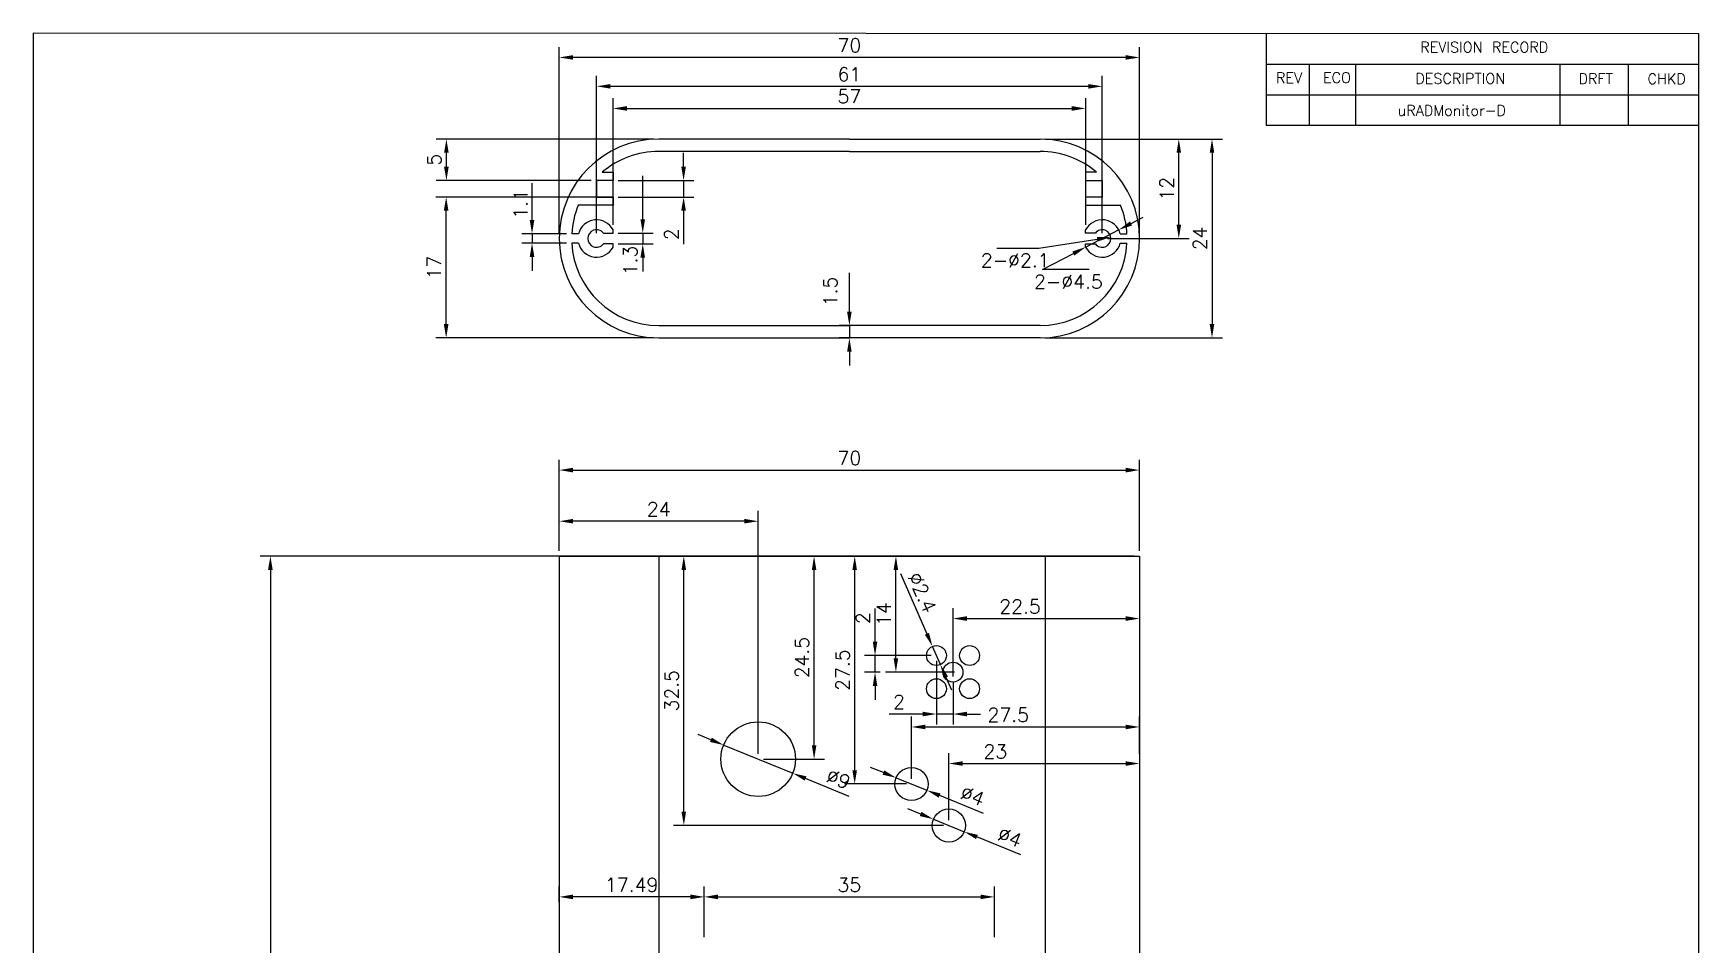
# Model space of a CAD drawing. Header units: millimetres. Extents: x 207 to 636, y 68 to 498.
# Drawn here: x 434.9 to 635.8, y 328.5 to 438.5 of the extents above; entities that cross this region are included whole.
import ezdxf

# ---------------------------------------------------------------- set-up
doc = ezdxf.new("R2010")
doc.units = ezdxf.units.MM
for name, color, linetype, lineweight in [('Callout', 3, 'Continuous', 0), ('CAXA0', 7, 'Continuous', 70), ('Contour line', 1, 'Continuous', 15), ('Draw', 7, 'Continuous', 35)]:
    doc.layers.add(name, color=color, linetype=linetype, lineweight=lineweight)
doc.styles.add('ADESK2', font='romans')
doc.styles.get("Standard").update_dxf_attribs({"font": 'txt.shx'})
doc.dimstyles.new('ISO-25', dxfattribs={"dimtxt": 2.5, "dimasz": 2, "dimexe": 1.25, "dimexo": 0.625, "dimtad": 1, "dimdsep": 46, "dimtxsty": 'Standard', "dimcen": 2.5, "dimclrt": 256, "dimadec": 0, "dimazin": 0, "dimtfac": 1, "dimtmove": 0, "dimatfit": 3, "dimfxl": 1, "dimarcsym": 0})

# ---------------------------------------------------------------- blocks, each defined once
blk = doc.blocks.new('*D104')
at = {"layer": 'Callout', "color": 0, "lineweight": -2, "transparency": 16777216}
for p, q in [((556.94, 425.7), (574.3, 425.7)), ((573.05, 415.37), (573.05, 424.04)), ((564.44, 413.7), (574.3, 413.7))]:
    blk.add_line(p, q, dxfattribs=at)
at = {"layer": 'Callout', "color": 0, "lineweight": 35, "transparency": 16777216}
for points in [[(572.78, 424.04), (573.33, 424.04), (573.05, 425.7)], [(572.78, 415.37), (573.33, 415.37), (573.05, 413.7)]]:
    blk.add_solid(points, dxfattribs=at)
at = {"layer": 'Defpoints', "color": 0, "lineweight": 35, "transparency": 16777216}
for p in [(556.32, 425.7), (573.05, 425.7), (563.82, 413.7)]:
    blk.add_point(p, dxfattribs=at)
at = {"layer": 'Callout', "lineweight": 25, "transparency": 16777216, "insert": (571.6, 419.7), "char_height": 1.667, "attachment_point": 5, "rotation": 90}
blk.add_mtext('12', dxfattribs=at)
blk = doc.blocks.new('*D102')
at = {"layer": 'Callout', "color": 0, "lineweight": -2, "transparency": 16777216}
for p, q in [((498.32, 414.33), (498.32, 436.79)), ((568.32, 414.33), (568.32, 436.79)), ((566.65, 435.54), (499.98, 435.54))]:
    blk.add_line(p, q, dxfattribs=at)
at = {"layer": 'Callout', "color": 0, "lineweight": 35, "transparency": 16777216}
for points in [[(499.98, 435.82), (499.98, 435.27), (498.32, 435.54)], [(566.65, 435.82), (566.65, 435.27), (568.32, 435.54)]]:
    blk.add_solid(points, dxfattribs=at)
at = {"layer": 'Defpoints', "color": 0, "lineweight": 35, "transparency": 16777216}
for p in [(498.32, 435.54), (498.32, 413.7), (568.32, 413.7)]:
    blk.add_point(p, dxfattribs=at)
at = {"layer": 'Callout', "lineweight": 25, "transparency": 16777216, "insert": (533.32, 437), "char_height": 1.667, "attachment_point": 5}
blk.add_mtext('70', dxfattribs=at)
blk = doc.blocks.new('*D105')
at = {"layer": 'Callout', "color": 0, "lineweight": -2, "transparency": 16777216}
for p, q in [((502.82, 414.33), (502.82, 433.31)), ((504.48, 432.06), (562.15, 432.06)), ((563.82, 414.33), (563.82, 433.31))]:
    blk.add_line(p, q, dxfattribs=at)
at = {"layer": 'Callout', "color": 0, "lineweight": 35, "transparency": 16777216}
for points in [[(504.48, 432.33), (504.48, 431.78), (502.82, 432.06)], [(562.15, 432.33), (562.15, 431.78), (563.82, 432.06)]]:
    blk.add_solid(points, dxfattribs=at)
at = {"layer": 'Defpoints', "color": 0, "lineweight": 35, "transparency": 16777216}
for p in [(563.82, 432.06), (502.82, 413.7), (563.82, 413.7)]:
    blk.add_point(p, dxfattribs=at)
at = {"layer": 'Callout', "lineweight": 25, "transparency": 16777216, "insert": (533.32, 433.51), "char_height": 1.667, "attachment_point": 5}
blk.add_mtext('61', dxfattribs=at)
blk = doc.blocks.new('*D106')
at = {"layer": 'Callout', "color": 0, "lineweight": -2, "transparency": 16777216}
for p, q in [((504.82, 415.36), (504.82, 430.64)), ((561.82, 415.36), (561.82, 430.64)), ((506.48, 429.39), (560.15, 429.39))]:
    blk.add_line(p, q, dxfattribs=at)
at = {"layer": 'Callout', "color": 0, "lineweight": 35, "transparency": 16777216}
for points in [[(506.48, 429.67), (506.48, 429.11), (504.82, 429.39)], [(560.15, 429.67), (560.15, 429.11), (561.82, 429.39)]]:
    blk.add_solid(points, dxfattribs=at)
at = {"layer": 'Defpoints', "color": 0, "lineweight": 35, "transparency": 16777216}
for p in [(561.82, 429.39), (504.82, 414.73), (561.82, 414.73)]:
    blk.add_point(p, dxfattribs=at)
at = {"layer": 'Callout', "lineweight": 25, "transparency": 16777216, "insert": (533.32, 430.85), "char_height": 1.667, "attachment_point": 5}
blk.add_mtext('57', dxfattribs=at)
blk = doc.blocks.new('*D107')
at = {"layer": 'Callout', "color": 0, "lineweight": -2, "transparency": 16777216}
for p, q in [((557.57, 425.7), (578.31, 425.7)), ((577.06, 424.04), (577.06, 403.37)), ((556.94, 401.7), (578.31, 401.7))]:
    blk.add_line(p, q, dxfattribs=at)
at = {"layer": 'Callout', "color": 0, "lineweight": 35, "transparency": 16777216}
for points in [[(576.78, 424.04), (577.33, 424.04), (577.06, 425.7)], [(576.78, 403.37), (577.33, 403.37), (577.06, 401.7)]]:
    blk.add_solid(points, dxfattribs=at)
at = {"layer": 'Defpoints', "color": 0, "lineweight": 35, "transparency": 16777216}
for p in [(556.94, 425.7), (556.32, 401.7), (577.06, 401.7)]:
    blk.add_point(p, dxfattribs=at)
at = {"layer": 'Callout', "lineweight": 25, "transparency": 16777216, "insert": (575.6, 413.7), "char_height": 1.667, "attachment_point": 5, "rotation": 90}
blk.add_mtext('24', dxfattribs=at)
blk = doc.blocks.new('*D108')
at = {"layer": 'Callout', "color": 0, "lineweight": -2, "transparency": 16777216}
for p, q in [((567.69, 375.38), (462.23, 375.38)), ((463.48, 373.72), (463.48, 267.05)), ((567.69, 265.38), (462.23, 265.38))]:
    blk.add_line(p, q, dxfattribs=at)
at = {"layer": 'Callout', "color": 0, "lineweight": 35, "transparency": 16777216}
for points in [[(463.2, 373.72), (463.76, 373.72), (463.48, 375.38)], [(463.2, 267.05), (463.76, 267.05), (463.48, 265.38)]]:
    blk.add_solid(points, dxfattribs=at)
at = {"layer": 'Defpoints', "color": 0, "lineweight": 35, "transparency": 16777216}
for p in [(568.32, 375.38), (463.48, 265.38), (568.32, 265.38)]:
    blk.add_point(p, dxfattribs=at)
at = {"layer": 'Callout', "lineweight": 25, "transparency": 16777216, "insert": (462.02, 320.38), "char_height": 1.667, "attachment_point": 5, "rotation": 90}
blk.add_mtext('110', dxfattribs=at)
blk = doc.blocks.new('*D103')
at = {"layer": 'Callout', "color": 0, "lineweight": -2, "transparency": 16777216}
for p, q in [((513.32, 422.37), (513.32, 424.04)), ((505.44, 420.7), (514.57, 420.7)), ((513.32, 420.7), (513.32, 418.7)), ((505.44, 418.7), (514.57, 418.7)), ((513.32, 417.04), (513.32, 413.01))]:
    blk.add_line(p, q, dxfattribs=at)
at = {"layer": 'Callout', "color": 0, "lineweight": 35, "transparency": 16777216}
for points in [[(513.04, 422.37), (513.6, 422.37), (513.32, 420.7)], [(513.04, 417.04), (513.6, 417.04), (513.32, 418.7)]]:
    blk.add_solid(points, dxfattribs=at)
at = {"layer": 'Defpoints', "color": 0, "lineweight": 35, "transparency": 16777216}
for p in [(504.82, 420.7), (504.82, 418.7), (513.32, 418.7)]:
    blk.add_point(p, dxfattribs=at)
at = {"layer": 'Callout', "lineweight": 35, "transparency": 16777216, "insert": (511.86, 414.19), "char_height": 1.67, "attachment_point": 5, "rotation": 90}
blk.add_mtext('2', dxfattribs=at)
blk = doc.blocks.new('*D109')
at = {"layer": 'Callout', "color": 0, "lineweight": -2, "transparency": 16777216}
for p, q in [((509.69, 425.7), (483.46, 425.7)), ((484.71, 422.37), (484.71, 424.04)), ((502.19, 420.7), (483.46, 420.7))]:
    blk.add_line(p, q, dxfattribs=at)
at = {"layer": 'Callout', "color": 0, "lineweight": 35, "transparency": 16777216}
for points in [[(484.43, 424.04), (484.99, 424.04), (484.71, 425.7)], [(484.43, 422.37), (484.99, 422.37), (484.71, 420.7)]]:
    blk.add_solid(points, dxfattribs=at)
at = {"layer": 'Defpoints', "color": 0, "lineweight": 35, "transparency": 16777216}
for p in [(484.71, 425.7), (510.32, 425.7), (502.82, 420.7)]:
    blk.add_point(p, dxfattribs=at)
at = {"layer": 'Callout', "lineweight": 35, "transparency": 16777216, "insert": (483.25, 423.2), "char_height": 1.67, "attachment_point": 5, "rotation": 90}
blk.add_mtext('5', dxfattribs=at)
blk = doc.blocks.new('*D110')
at = {"layer": 'Callout', "color": 0, "lineweight": -2, "transparency": 16777216}
for p, q in [((504.82, 418.7), (483.43, 418.7)), ((484.68, 403.37), (484.68, 417.04)), ((509.69, 401.7), (483.43, 401.7))]:
    blk.add_line(p, q, dxfattribs=at)
at = {"layer": 'Callout', "color": 0, "lineweight": 35, "transparency": 16777216}
for points in [[(484.4, 417.04), (484.96, 417.04), (484.68, 418.7)], [(484.4, 403.37), (484.96, 403.37), (484.68, 401.7)]]:
    blk.add_solid(points, dxfattribs=at)
at = {"layer": 'Defpoints', "color": 0, "lineweight": 35, "transparency": 16777216}
for p in [(484.68, 418.7), (505.44, 418.7), (510.32, 401.7)]:
    blk.add_point(p, dxfattribs=at)
at = {"layer": 'Callout', "lineweight": 35, "transparency": 16777216, "insert": (483.22, 410.2), "char_height": 1.667, "attachment_point": 5, "rotation": 90}
blk.add_mtext('17', dxfattribs=at)
blk = doc.blocks.new('*D111')
at = {"layer": 'Callout', "color": 0, "lineweight": -2, "transparency": 16777216}
for p, q in [((498.32, 376.01), (498.32, 387.01)), ((499.98, 385.76), (566.65, 385.76)), ((568.32, 376.01), (568.32, 387.01))]:
    blk.add_line(p, q, dxfattribs=at)
at = {"layer": 'Callout', "color": 0, "lineweight": 35, "transparency": 16777216}
for points in [[(499.98, 386.04), (499.98, 385.48), (498.32, 385.76)], [(566.65, 386.04), (566.65, 385.48), (568.32, 385.76)]]:
    blk.add_solid(points, dxfattribs=at)
at = {"layer": 'Defpoints', "color": 0, "lineweight": 35, "transparency": 16777216}
for p in [(568.32, 385.76), (498.32, 375.38), (568.32, 375.38)]:
    blk.add_point(p, dxfattribs=at)
at = {"layer": 'Callout', "lineweight": 35, "transparency": 16777216, "insert": (533.32, 387.22), "char_height": 1.667, "attachment_point": 5}
blk.add_mtext('70', dxfattribs=at)
blk = doc.blocks.new('*D112')
at = {"layer": 'Callout', "color": 0, "lineweight": -2, "transparency": 16777216}
for p, q in [((516.61, 353.22), (515.07, 353.85)), ((518.16, 352.59), (526.49, 349.19)), ((533.3, 346.4), (528.03, 348.56))]:
    blk.add_line(p, q, dxfattribs=at)
at = {"layer": 'Callout', "color": 0, "lineweight": 35, "transparency": 16777216}
for points in [[(516.72, 353.48), (516.51, 352.96), (518.16, 352.59)], [(528.14, 348.81), (527.93, 348.3), (526.49, 349.19)]]:
    blk.add_solid(points, dxfattribs=at)
at = {"layer": 'Defpoints', "color": 0, "lineweight": 35, "transparency": 16777216}
for p in [(518.16, 352.59), (526.49, 349.19)]:
    blk.add_point(p, dxfattribs=at)
at = {"layer": 'Callout', "lineweight": 25, "transparency": 16777216, "insert": (531.99, 348.51), "char_height": 1.667, "attachment_point": 5, "rotation": 337.7794}
blk.add_mtext('∅9', dxfattribs=at)
blk = doc.blocks.new('*D113')
at = {"layer": 'Callout', "color": 0, "lineweight": -2, "transparency": 16777216}
for p, q in [((556.32, 375.38), (527.81, 375.38)), ((529.06, 352.56), (529.06, 373.72)), ((522.95, 350.89), (530.31, 350.89))]:
    blk.add_line(p, q, dxfattribs=at)
at = {"layer": 'Callout', "color": 0, "lineweight": 35, "transparency": 16777216}
for points in [[(528.79, 373.72), (529.34, 373.72), (529.06, 375.38)], [(528.79, 352.56), (529.34, 352.56), (529.06, 350.89)]]:
    blk.add_solid(points, dxfattribs=at)
at = {"layer": 'Defpoints', "color": 0, "lineweight": 35, "transparency": 16777216}
for p in [(529.06, 375.38), (556.94, 375.38), (522.32, 350.89)]:
    blk.add_point(p, dxfattribs=at)
at = {"layer": 'Callout', "lineweight": 35, "transparency": 16777216, "insert": (527.61, 363.14), "char_height": 1.667, "attachment_point": 5, "rotation": 90}
blk.add_mtext('24.5', dxfattribs=at)
blk = doc.blocks.new('*D114')
at = {"layer": 'Callout', "color": 0, "lineweight": -2, "transparency": 16777216}
for p, q in [((498.32, 376.63), (498.32, 380.84)), ((522.32, 351.51), (522.32, 380.84)), ((520.65, 379.59), (499.98, 379.59))]:
    blk.add_line(p, q, dxfattribs=at)
at = {"layer": 'Callout', "color": 0, "lineweight": 35, "transparency": 16777216}
for points in [[(499.98, 379.87), (499.98, 379.32), (498.32, 379.59)], [(520.65, 379.87), (520.65, 379.32), (522.32, 379.59)]]:
    blk.add_solid(points, dxfattribs=at)
at = {"layer": 'Defpoints', "color": 0, "lineweight": 35, "transparency": 16777216}
for p in [(498.32, 379.59), (498.32, 376.01), (522.32, 350.89)]:
    blk.add_point(p, dxfattribs=at)
at = {"layer": 'Callout', "lineweight": 35, "transparency": 16777216, "insert": (510.32, 381.05), "char_height": 1.667, "attachment_point": 5}
blk.add_mtext('24', dxfattribs=at)
blk = doc.blocks.new('*D115')
at = {"layer": 'Callout', "color": 0, "lineweight": -2, "transparency": 16777216}
for p, q in [((498.94, 375.38), (540.18, 375.38)), ((538.93, 363.05), (538.93, 373.72)), ((545.99, 361.39), (537.68, 361.39))]:
    blk.add_line(p, q, dxfattribs=at)
at = {"layer": 'Callout', "color": 0, "lineweight": 35, "transparency": 16777216}
for points in [[(538.65, 373.72), (539.2, 373.72), (538.93, 375.38)], [(538.65, 363.05), (539.2, 363.05), (538.93, 361.39)]]:
    blk.add_solid(points, dxfattribs=at)
at = {"layer": 'Defpoints', "color": 0, "lineweight": 35, "transparency": 16777216}
for p in [(498.32, 375.38), (538.93, 375.38), (546.61, 361.39)]:
    blk.add_point(p, dxfattribs=at)
at = {"layer": 'Callout', "lineweight": 35, "transparency": 16777216, "insert": (537.47, 368.39), "char_height": 1.667, "attachment_point": 5, "rotation": 90}
blk.add_mtext('14', dxfattribs=at)
blk = doc.blocks.new('*D116')
at = {"layer": 'Callout', "color": 0, "lineweight": -2, "transparency": 16777216}
for p, q in [((568.32, 374.76), (568.32, 366.6)), ((545.82, 360.84), (545.82, 369.1)), ((547.49, 367.85), (566.65, 367.85))]:
    blk.add_line(p, q, dxfattribs=at)
at = {"layer": 'Callout', "color": 0, "lineweight": 35, "transparency": 16777216}
for points in [[(547.49, 368.13), (547.49, 367.57), (545.82, 367.85)], [(566.65, 368.13), (566.65, 367.57), (568.32, 367.85)]]:
    blk.add_solid(points, dxfattribs=at)
at = {"layer": 'Defpoints', "color": 0, "lineweight": 35, "transparency": 16777216}
for p in [(568.32, 375.38), (568.32, 367.85), (545.82, 360.22)]:
    blk.add_point(p, dxfattribs=at)
at = {"layer": 'Callout', "lineweight": 35, "transparency": 16777216, "insert": (553.9, 369.31), "char_height": 1.667, "attachment_point": 5}
blk.add_mtext('22.5', dxfattribs=at)
blk = doc.blocks.new('*D117')
at = {"layer": 'Callout', "color": 0, "lineweight": -2, "transparency": 16777216}
for p, q in [((541.92, 344.27), (540.38, 344.91)), ((543.46, 343.64), (547.16, 342.13)), ((553.98, 339.35), (548.71, 341.5))]:
    blk.add_line(p, q, dxfattribs=at)
at = {"layer": 'Callout', "color": 0, "lineweight": 35, "transparency": 16777216}
for points in [[(542.02, 344.53), (541.81, 344.02), (543.46, 343.64)], [(548.81, 341.76), (548.6, 341.24), (547.16, 342.13)]]:
    blk.add_solid(points, dxfattribs=at)
at = {"layer": 'Defpoints', "color": 0, "lineweight": 35, "transparency": 16777216}
for p in [(543.46, 343.64), (547.16, 342.13)]:
    blk.add_point(p, dxfattribs=at)
at = {"layer": 'Callout', "lineweight": 25, "transparency": 16777216, "insert": (552.67, 341.46), "char_height": 1.667, "attachment_point": 5, "rotation": 337.7794}
blk.add_mtext('∅4', dxfattribs=at)
blk = doc.blocks.new('*D118')
at = {"layer": 'Callout', "color": 0, "lineweight": -2, "transparency": 16777216}
for p, q in [((568.32, 374.76), (568.32, 349.11)), ((545.31, 343.51), (545.31, 351.61)), ((546.98, 350.36), (566.65, 350.36))]:
    blk.add_line(p, q, dxfattribs=at)
at = {"layer": 'Callout', "color": 0, "lineweight": 35, "transparency": 16777216}
for points in [[(546.98, 350.63), (546.98, 350.08), (545.31, 350.36)], [(566.65, 350.63), (566.65, 350.08), (568.32, 350.36)]]:
    blk.add_solid(points, dxfattribs=at)
at = {"layer": 'Defpoints', "color": 0, "lineweight": 35, "transparency": 16777216}
for p in [(568.32, 375.38), (568.32, 350.36), (545.31, 342.89)]:
    blk.add_point(p, dxfattribs=at)
at = {"layer": 'Callout', "lineweight": 35, "transparency": 16777216, "insert": (550.92, 351.81), "char_height": 1.667, "attachment_point": 5}
blk.add_mtext('23', dxfattribs=at)
blk = doc.blocks.new('*D119')
at = {"layer": 'Callout', "color": 0, "lineweight": -2, "transparency": 16777216}
for p, q in [((498.32, 375.38), (514.6, 375.38)), ((513.35, 344.55), (513.35, 373.72)), ((544.69, 342.89), (512.1, 342.89))]:
    blk.add_line(p, q, dxfattribs=at)
at = {"layer": 'Callout', "color": 0, "lineweight": 35, "transparency": 16777216}
for points in [[(513.07, 373.72), (513.62, 373.72), (513.35, 375.38)], [(513.07, 344.55), (513.62, 344.55), (513.35, 342.89)]]:
    blk.add_solid(points, dxfattribs=at)
at = {"layer": 'Defpoints', "color": 0, "lineweight": 35, "transparency": 16777216}
for p in [(497.69, 375.38), (513.35, 375.38), (545.31, 342.89)]:
    blk.add_point(p, dxfattribs=at)
at = {"layer": 'Callout', "lineweight": 35, "transparency": 16777216, "insert": (511.89, 359.14), "char_height": 1.667, "attachment_point": 5, "rotation": 90}
blk.add_mtext('32.5', dxfattribs=at)
blk = doc.blocks.new('*D120')
at = {"layer": 'Callout', "color": 0, "lineweight": -2, "transparency": 16777216}
for p, q in [((537.42, 349.27), (535.88, 349.9)), ((538.96, 348.64), (542.67, 347.13)), ((549.48, 344.35), (544.21, 346.5))]:
    blk.add_line(p, q, dxfattribs=at)
at = {"layer": 'Callout', "color": 0, "lineweight": 35, "transparency": 16777216}
for points in [[(537.53, 349.53), (537.32, 349.01), (538.96, 348.64)], [(544.31, 346.76), (544.1, 346.24), (542.67, 347.13)]]:
    blk.add_solid(points, dxfattribs=at)
at = {"layer": 'Defpoints', "color": 0, "lineweight": 35, "transparency": 16777216}
for p in [(538.96, 348.64), (542.67, 347.13)]:
    blk.add_point(p, dxfattribs=at)
at = {"layer": 'Callout', "lineweight": 25, "transparency": 16777216, "insert": (548.17, 346.46), "char_height": 1.667, "attachment_point": 5, "rotation": 337.7794}
blk.add_mtext('∅4', dxfattribs=at)
blk = doc.blocks.new('*D121')
at = {"layer": 'Callout', "color": 0, "lineweight": -2, "transparency": 16777216}
for p, q in [((498.94, 375.38), (535.21, 375.38)), ((533.96, 349.55), (533.96, 373.72)), ((540.19, 347.89), (532.71, 347.89))]:
    blk.add_line(p, q, dxfattribs=at)
at = {"layer": 'Callout', "color": 0, "lineweight": 35, "transparency": 16777216}
for points in [[(533.68, 373.72), (534.23, 373.72), (533.96, 375.38)], [(533.68, 349.55), (534.23, 349.55), (533.96, 347.89)]]:
    blk.add_solid(points, dxfattribs=at)
at = {"layer": 'Defpoints', "color": 0, "lineweight": 35, "transparency": 16777216}
for p in [(498.32, 375.38), (533.96, 375.38), (540.82, 347.89)]:
    blk.add_point(p, dxfattribs=at)
at = {"layer": 'Callout', "lineweight": 35, "transparency": 16777216, "insert": (532.5, 361.63), "char_height": 1.667, "attachment_point": 5, "rotation": 90}
blk.add_mtext('27.5', dxfattribs=at)
blk = doc.blocks.new('*D122')
at = {"layer": 'Callout', "color": 0, "lineweight": -2, "transparency": 16777216}
for p, q in [((540.82, 348.51), (540.82, 356.02)), ((568.32, 351.51), (568.32, 356.02)), ((542.48, 354.77), (566.65, 354.77))]:
    blk.add_line(p, q, dxfattribs=at)
at = {"layer": 'Callout', "color": 0, "lineweight": 35, "transparency": 16777216}
for points in [[(542.48, 355.05), (542.48, 354.49), (540.82, 354.77)], [(566.65, 355.05), (566.65, 354.49), (568.32, 354.77)]]:
    blk.add_solid(points, dxfattribs=at)
at = {"layer": 'Defpoints', "color": 0, "lineweight": 35, "transparency": 16777216}
for p in [(568.32, 354.77), (568.32, 350.89), (540.82, 347.89)]:
    blk.add_point(p, dxfattribs=at)
at = {"layer": 'Callout', "lineweight": 35, "transparency": 16777216, "insert": (552.48, 356.23), "char_height": 1.667, "attachment_point": 5}
blk.add_mtext('27.5', dxfattribs=at)
blk = doc.blocks.new('*D173')
at = {"layer": 'Callout', "color": 0, "lineweight": -2, "transparency": 16777216}
for p, q in [((539.5, 373.27), (542.67, 366.01)), ((544.3, 362.29), (543.34, 364.49)), ((544.96, 360.76), (545.63, 359.23))]:
    blk.add_line(p, q, dxfattribs=at)
at = {"layer": 'Callout', "color": 0, "lineweight": 35, "transparency": 16777216}
for points in [[(542.92, 366.12), (542.42, 365.9), (543.34, 364.49)], [(545.22, 360.87), (544.71, 360.65), (544.3, 362.29)]]:
    blk.add_solid(points, dxfattribs=at)
at = {"layer": 'Defpoints', "color": 0, "lineweight": 35, "transparency": 16777216}
for p in [(543.34, 364.49), (544.3, 362.29)]:
    blk.add_point(p, dxfattribs=at)
at = {"layer": 'Callout', "lineweight": 35, "transparency": 16777216, "insert": (542.09, 370.99), "char_height": 1.667, "attachment_point": 5, "rotation": 293.595}
blk.add_mtext('∅2.4', dxfattribs=at)
blk = doc.blocks.new('*D174')
at = {"layer": 'Callout', "color": 0, "lineweight": -2, "transparency": 16777216}
for p, q in [((543.82, 362.76), (543.82, 355.08)), ((545.82, 360.22), (545.82, 355.08)), ((542.15, 356.33), (538.12, 356.33)), ((545.82, 356.33), (543.82, 356.33)), ((547.49, 356.33), (549.15, 356.33))]:
    blk.add_line(p, q, dxfattribs=at)
at = {"layer": 'Callout', "color": 0, "lineweight": 35, "transparency": 16777216}
for points in [[(542.15, 356.61), (542.15, 356.05), (543.82, 356.33)], [(547.49, 356.61), (547.49, 356.05), (545.82, 356.33)]]:
    blk.add_solid(points, dxfattribs=at)
at = {"layer": 'Defpoints', "color": 0, "lineweight": 35, "transparency": 16777216}
for p in [(543.82, 363.39), (545.82, 360.84), (543.82, 356.33)]:
    blk.add_point(p, dxfattribs=at)
at = {"layer": 'Callout', "lineweight": 35, "transparency": 16777216, "insert": (539.3, 357.79), "char_height": 1.67, "attachment_point": 5}
blk.add_mtext('2', dxfattribs=at)
blk = doc.blocks.new('*D175')
at = {"layer": 'Callout', "color": 0, "lineweight": -2, "transparency": 16777216}
for p, q in [((536.41, 365.05), (536.41, 369.08)), ((543.19, 363.39), (535.16, 363.39)), ((536.41, 361.39), (536.41, 363.39)), ((537.05, 361.39), (535.16, 361.39)), ((536.41, 359.72), (536.41, 358.05))]:
    blk.add_line(p, q, dxfattribs=at)
at = {"layer": 'Callout', "color": 0, "lineweight": 35, "transparency": 16777216}
for points in [[(536.14, 365.05), (536.69, 365.05), (536.41, 363.39)], [(536.14, 359.72), (536.69, 359.72), (536.41, 361.39)]]:
    blk.add_solid(points, dxfattribs=at)
at = {"layer": 'Defpoints', "color": 0, "lineweight": 35, "transparency": 16777216}
for p in [(536.41, 363.39), (543.82, 363.39), (537.68, 361.39)]:
    blk.add_point(p, dxfattribs=at)
at = {"layer": 'Callout', "lineweight": 35, "transparency": 16777216, "insert": (534.96, 367.9), "char_height": 1.67, "attachment_point": 5, "rotation": 90}
blk.add_mtext('2', dxfattribs=at)
blk = doc.blocks.new('*D192')
at = {"layer": 'Callout', "color": 0, "lineweight": -2, "transparency": 16777216}
for p, q in [((515.81, 329.43), (515.81, 335.52)), ((550.81, 329.43), (550.81, 335.52)), ((517.47, 334.27), (549.14, 334.27))]:
    blk.add_line(p, q, dxfattribs=at)
at = {"layer": 'Callout', "color": 0, "lineweight": 35, "transparency": 16777216}
for points in [[(517.47, 334.55), (517.47, 333.99), (515.81, 334.27)], [(549.14, 334.55), (549.14, 333.99), (550.81, 334.27)]]:
    blk.add_solid(points, dxfattribs=at)
at = {"layer": 'Defpoints', "color": 0, "lineweight": 35, "transparency": 16777216}
for p in [(550.81, 334.27), (515.81, 328.81), (550.81, 328.81)]:
    blk.add_point(p, dxfattribs=at)
at = {"layer": 'Callout', "lineweight": 35, "transparency": 16777216, "insert": (533.31, 335.73), "char_height": 1.667, "attachment_point": 5}
blk.add_mtext('35', dxfattribs=at)
blk = doc.blocks.new('*D193')
at = {"layer": 'Callout', "color": 0, "lineweight": -2, "transparency": 16777216}
for p, q in [((498.32, 333.65), (498.32, 335.52)), ((515.81, 334.9), (515.81, 335.52)), ((514.14, 334.27), (499.98, 334.27))]:
    blk.add_line(p, q, dxfattribs=at)
at = {"layer": 'Callout', "color": 0, "lineweight": 35, "transparency": 16777216}
for points in [[(499.98, 334.55), (499.98, 333.99), (498.32, 334.27)], [(514.14, 334.55), (514.14, 333.99), (515.81, 334.27)]]:
    blk.add_solid(points, dxfattribs=at)
at = {"layer": 'Defpoints', "color": 0, "lineweight": 35, "transparency": 16777216}
for p in [(498.32, 334.27), (515.81, 334.27), (498.32, 333.02)]:
    blk.add_point(p, dxfattribs=at)
at = {"layer": 'Callout', "lineweight": 35, "transparency": 16777216, "insert": (507.06, 335.73), "char_height": 1.667, "attachment_point": 5}
blk.add_mtext('17.49', dxfattribs=at)

msp = doc.modelspace()

# ---------------------------------------------------------------- linework, layer by layer
at = {"layer": 'Callout', "lineweight": 25}
for p, q in [((508.396, 416.019), (508.396, 421.251)), ((567.291, 415.512), (568.769, 416.282)), ((499.207, 414.252), (493.79, 414.252)), ((505.442, 414.352), (509.646, 414.352)), ((508.396, 414.352), (508.396, 413.052)), ((565.813, 414.742), (561.822, 412.662)), ((499.207, 413.152), (493.79, 413.152)), ((505.442, 413.052), (509.646, 413.052)), ((551.098, 412.527), (556.167, 412.527)), ((556.167, 412.527), (563.208, 413.608)), ((556.617, 409.95), (560.344, 411.892)), ((508.396, 411.385), (508.396, 409.719)), ((562.241, 409.95), (556.617, 409.95)), ((533.317, 404.869), (533.317, 409.548)), ((533.317, 403.202), (533.317, 401.702)), ((533.317, 400.035), (533.317, 398.369))]:
    msp.add_line(p, q, dxfattribs=at)
at = {"layer": 'Callout', "color": 0, "lineweight": 25}
for p, q in [((498.317, 375.384), (498.317, 265.384)), ((498.317, 375.384), (568.317, 375.384)), ((510.317, 375.384), (510.317, 265.384)), ((556.942, 375.384), (556.942, 265.384)), ((568.317, 375.384), (568.317, 265.384))]:
    msp.add_line(p, q, dxfattribs=at)
at = {"layer": 'Callout', "lineweight": 25}
for points in [[(494.763, 415.919), (495.318, 415.919), (495.04, 414.252)], [(508.118, 416.019), (508.673, 416.019), (508.396, 414.352)], [(563.25, 413.334), (563.165, 413.883), (564.855, 413.861)], [(567.419, 415.265), (567.162, 415.758), (565.813, 414.742)], [(494.763, 411.485), (495.318, 411.485), (495.04, 413.152)], [(508.118, 411.385), (508.673, 411.385), (508.396, 413.052)], [(533.039, 404.869), (533.595, 404.869), (533.317, 403.202)], [(533.039, 400.035), (533.595, 400.035), (533.317, 401.702)]]:
    msp.add_solid(points, dxfattribs=at)
at = {"layer": 'CAXA0', "color": 0, "lineweight": 25}
for p, q in [((635.761, 438.386), (434.884, 438.455)), ((434.884, 438.455), (434.884, 214.075)), ((583.6, 438.386), (583.6, 427.364)), ((635.761, 214.075), (635.761, 438.386)), ((583.6, 434.712), (635.761, 434.712)), ((588.833, 427.364), (588.833, 434.712)), ((594.417, 427.364), (594.417, 434.712)), ((619.038, 427.364), (619.038, 434.712)), ((627.291, 427.364), (627.291, 434.712)), ((583.6, 431.038), (635.761, 431.038)), ((583.6, 427.364), (635.761, 427.364)), ((434.884, 414.369), (434.884, 214.075)), ((434.884, 414.369), (434.884, 214.075))]:
    msp.add_line(p, q, dxfattribs=at)
at = {"layer": 'CAXA0', "lineweight": 25}
for p, q in [((504.817, 414.352), (504.817, 414.733)), ((561.817, 414.352), (561.817, 414.733)), ((504.817, 412.671), (504.817, 413.052)), ((561.817, 412.671), (561.817, 413.052))]:
    msp.add_line(p, q, dxfattribs=at)
at = {"layer": 'Contour line', "lineweight": 25}
for centre, radius in [((543.817, 363.386), 1.2), ((547.817, 363.386), 1.2), ((545.82, 361.386), 1.2), ((543.817, 359.386), 1.2), ((547.817, 359.386), 1.2), ((522.321, 350.889), 4.5), ((540.815, 347.885), 2), ((545.313, 342.888), 2)]:
    msp.add_circle(centre, radius, dxfattribs=at)
at = {"layer": 'Draw', "lineweight": 25}
for p, q in [((533.317, 425.702), (510.317, 425.702)), ((533.317, 424.202), (510.317, 424.202)), ((533.317, 425.702), (556.317, 425.702)), ((533.317, 424.202), (556.317, 424.202)), ((495.04, 415.919), (495.04, 420.373)), ((504.817, 420.702), (502.817, 420.702)), ((502.817, 420.702), (502.817, 418.702)), ((503.516, 421.702), (504.817, 421.702)), ((504.817, 421.702), (504.817, 420.702)), ((563.118, 421.702), (561.817, 421.702)), ((561.817, 421.702), (561.817, 420.702)), ((561.817, 420.702), (563.817, 420.702)), ((563.817, 420.702), (563.817, 418.702)), ((502.817, 418.702), (504.817, 418.702)), ((504.817, 418.702), (504.817, 417.702)), ((563.817, 418.702), (561.817, 418.702)), ((561.817, 418.702), (561.817, 417.702)), ((504.817, 417.702), (500.609, 417.702)), ((561.817, 417.702), (566.025, 417.702)), ((495.04, 414.252), (495.04, 413.152)), ((500.635, 414.252), (499.832, 414.252)), ((503.642, 414.352), (504.817, 414.352)), ((562.993, 414.352), (561.817, 414.352)), ((565.999, 414.252), (566.803, 414.252)), ((500.635, 413.152), (499.832, 413.152)), ((504.817, 413.052), (503.642, 413.052)), ((561.817, 413.052), (562.993, 413.052)), ((565.999, 413.152), (566.803, 413.152)), ((495.04, 411.485), (495.04, 409.819)), ((510.317, 403.202), (533.317, 403.202)), ((555.692, 403.202), (532.067, 403.202)), ((556.317, 403.202), (533.317, 403.202)), ((510.317, 401.702), (533.317, 401.702)), ((555.692, 401.702), (532.067, 401.702)), ((556.317, 401.702), (533.317, 401.702))]:
    msp.add_line(p, q, dxfattribs=at)
for centre, radius, start, end in [((510.317, 413.702), 12, 90, 270), ((510.317, 413.702), 10.5, 90, 130.36759), ((556.317, 413.702), 12, 270, 90), ((556.317, 413.702), 10.5, 49.63241, 90), ((510.317, 413.702), 10.5, 157.60731, 176.99742), ((502.817, 413.702), 2.25, 27.26604, 165.851), ((563.817, 413.702), 2.25, 14.149, 152.73396), ((556.317, 413.702), 10.5, 3.00258, 22.39269), ((502.817, 413.702), 1.05, 38.24662, 321.75338), ((563.817, 413.702), 1.05, 218.24662, 141.75338), ((510.317, 413.702), 10.5, 183.00258, 270), ((502.817, 413.702), 2.25, 194.149, 332.73396), ((556.317, 413.702), 10.5, 270, 356.99742), ((563.817, 413.702), 2.25, 207.26604, 345.851)]:
    msp.add_arc(centre, radius, start, end, dxfattribs=at)
msp.add_solid([(560.472, 411.646), (560.215, 412.139), (561.822, 412.662)], dxfattribs=at)

# ---------------------------------------------------------------- texts
at = {"layer": 'Callout', "lineweight": 25, "char_height": 1.6667, "attachment_point": 5, "rotation": 90}
for s, insert in [('1.1', (493.661, 417.867)), ('1.3', (506.891, 411.036)), ('1.5', (531.019, 407.304))]:
    msp.add_mtext(s, dxfattribs=dict(at, insert=insert))
at = {"layer": 'Callout', "lineweight": 25, "char_height": 1.6667, "attachment_point": 5}
for s, insert in [('2-∅2.1', (553.32, 411.069)), ('2-∅4.5', (559.741, 408.492))]:
    msp.add_mtext(s, dxfattribs=dict(at, insert=insert))
at = {"layer": 'CAXA0', "color": 0, "lineweight": 25}
for s, height, p in [('REVISION RECORD', 1.26998, (602.174, 436.14)), ('ECO', 1.27, (590.445, 432.464)), ('DRFT', 1.27, (621.269, 432.347)), ('CHKD', 1.27, (629.59, 432.327))]:
    msp.add_text(s, height=height, dxfattribs=at).set_placement(p)
at = {"layer": 'CAXA0', "color": 0, "lineweight": 25, "style": 'ADESK2'}
for s, height, p in [('REV', 1.27, (584.775, 432.44)), ('DESCRIPTION', 1.26998, (601.585, 432.365)), ('uRADMonitor-D', 1.26998, (599.456, 428.514))]:
    msp.add_text(s, height=height, dxfattribs=at).set_placement(p)

# ---------------------------------------------------------------- dimensions: what is measured, and where the dimension line sits
at = {"layer": 'Callout', "lineweight": 25}
for base, p1, p2, picture, middle in [((498.317, 435.545), (568.317, 413.702), (498.317, 413.702), '*D102', (533.317, 437.002)), ((563.817, 432.057), (502.817, 413.702), (563.817, 413.702), '*D105', (533.317, 433.515)), ((561.817, 429.391), (504.817, 414.733), (561.817, 414.733), '*D106', (533.317, 430.848))]:
    dim = msp.add_linear_dim(base=base, p1=p1, p2=p2, dimstyle='ISO-25', override={"dimtxt": 1.6667, "dimasz": 1.6667, "dimgap": 0.6245}, dxfattribs=at)
    dim.commit()
    dim.dimension.update_dxf_attribs({"geometry": picture, "text_midpoint": middle})
at = {"layer": 'Callout', "lineweight": 35}
for base, p1, p2, angle, picture, middle in [((484.712, 425.702), (502.817, 420.702), (510.317, 425.702), 90, '*D109', (483.254, 423.202)), ((513.323, 418.702), (504.817, 420.702), (504.817, 418.702), 90, '*D103', (511.865, 414.189)), ((484.68, 418.702), (510.317, 401.702), (505.442, 418.702), 270, '*D110', (483.222, 410.202)), ((536.413, 363.386), (537.675, 361.386), (543.817, 363.386), 90, '*D175', (534.955, 367.9))]:
    dim = msp.add_linear_dim(base=base, p1=p1, p2=p2, angle=angle, dimstyle='ISO-25', override={"dimtxt": 1.6667, "dimasz": 1.6667, "dimgap": 0.6245}, dxfattribs=at)
    dim.commit()
    dim.dimension.update_dxf_attribs({"geometry": picture, "text_midpoint": middle})
at = {"layer": 'Callout', "lineweight": 25}
for base, p1, p2, picture, middle in [((573.054, 425.702), (563.817, 413.702), (556.317, 425.702), '*D104', (571.596, 419.702)), ((577.057, 401.702), (556.942, 425.702), (556.317, 401.702), '*D107', (575.599, 413.702))]:
    dim = msp.add_linear_dim(base=base, p1=p1, p2=p2, angle=270, dimstyle='ISO-25', override={"dimtxt": 1.6667, "dimasz": 1.6667, "dimgap": 0.6245}, dxfattribs=at)
    dim.commit()
    dim.dimension.update_dxf_attribs({"geometry": picture, "text_midpoint": middle})
at = {"layer": 'Callout', "lineweight": 35}
for base, p1, p2, picture, middle in [((568.317, 385.758), (498.317, 375.384), (568.317, 375.384), '*D111', (533.317, 385.758)), ((568.317, 350.357), (545.313, 342.888), (568.317, 375.384), '*D118', (550.919, 350.357)), ((568.317, 367.849), (545.82, 360.216), (568.317, 375.384), '*D116', (553.904, 367.849)), ((568.317, 354.769), (540.815, 347.885), (568.317, 350.889), '*D122', (552.482, 354.769))]:
    dim = msp.add_linear_dim(base=base, p1=p1, p2=p2, dimstyle='ISO-25', override={"dimtxt": 1.6667, "dimasz": 1.6667, "dimgap": 0.6245}, dxfattribs=at)
    dim.commit()
    dim.dimension.update_dxf_attribs({"geometry": picture, "text_midpoint": middle, "dimtype": 160})
for base, p1, p2, picture, middle in [((498.317, 379.594), (522.321, 350.889), (498.317, 376.009), '*D114', (510.319, 381.051)), ((543.817, 356.327), (545.82, 360.841), (543.817, 363.386), '*D174', (539.304, 357.785)), ((498.317, 334.271), (515.806, 334.271), (498.317, 333.021), '*D193', (507.062, 335.729)), ((550.807, 334.271), (515.806, 328.808), (550.807, 328.808), '*D192', (533.307, 335.729))]:
    dim = msp.add_linear_dim(base=base, p1=p1, p2=p2, dimstyle='ISO-25', override={"dimtxt": 1.6667, "dimasz": 1.6667, "dimgap": 0.6245}, dxfattribs=at)
    dim.commit()
    dim.dimension.update_dxf_attribs({"geometry": picture, "text_midpoint": middle})
at = {"layer": 'Callout', "lineweight": 25}
dim = msp.add_linear_dim(base=(463.479, 265.384), p1=(568.317, 375.384), p2=(568.317, 265.384), angle=90, dimstyle='ISO-25', override={"dimtxt": 1.6667, "dimasz": 1.6667, "dimgap": 0.6245}, dxfattribs=at)
dim.commit()
dim.dimension.update_dxf_attribs({"geometry": '*D108', "text_midpoint": (463.479, 320.384), "dimtype": 160})
at = {"layer": 'Callout', "lineweight": 35}
for base, p1, p2, picture, middle in [((513.347, 375.384), (545.313, 342.888), (497.692, 375.384), '*D119', (513.347, 359.136)), ((538.925, 375.384), (546.615, 361.386), (498.317, 375.384), '*D115', (538.925, 368.385)), ((533.957, 375.384), (540.815, 347.885), (498.317, 375.384), '*D121', (533.957, 361.635)), ((529.0643, 375.3842), (522.3215, 350.8888), (556.9421, 375.3842), '*D113', (529.0643, 363.1365))]:
    dim = msp.add_linear_dim(base=base, p1=p1, p2=p2, angle=90, dimstyle='ISO-25', override={"dimtxt": 1.6667, "dimasz": 1.6667, "dimgap": 0.6245}, dxfattribs=at)
    dim.commit()
    dim.dimension.update_dxf_attribs({"geometry": picture, "text_midpoint": middle, "dimtype": 160})
dim = msp.add_diameter_dim_2p(p1=(544.297, 362.287), p2=(543.337, 364.486), dimstyle='ISO-25', override={"dimtxt": 1.6667, "dimasz": 1.6667, "dimgap": 0.6245}, dxfattribs=at)
dim.commit()
dim.dimension.update_dxf_attribs({"geometry": '*D173', "text_midpoint": (542.088, 370.988)})
at = {"layer": 'Callout', "lineweight": 25}
for p1, p2, picture, middle in [((518.156, 352.591), (526.487, 349.187), '*D112', (531.988, 348.515)), ((538.964, 348.642), (542.667, 347.129), '*D120', (548.168, 346.457)), ((543.461, 343.644), (547.164, 342.132), '*D117', (552.665, 341.459))]:
    dim = msp.add_diameter_dim_2p(p1=p1, p2=p2, dimstyle='ISO-25', override={"dimtxt": 1.6667, "dimasz": 1.6667, "dimgap": 0.6245}, dxfattribs=at)
    dim.commit()
    dim.dimension.update_dxf_attribs({"geometry": picture, "text_midpoint": middle})

doc.saveas('drawing.dxf')
